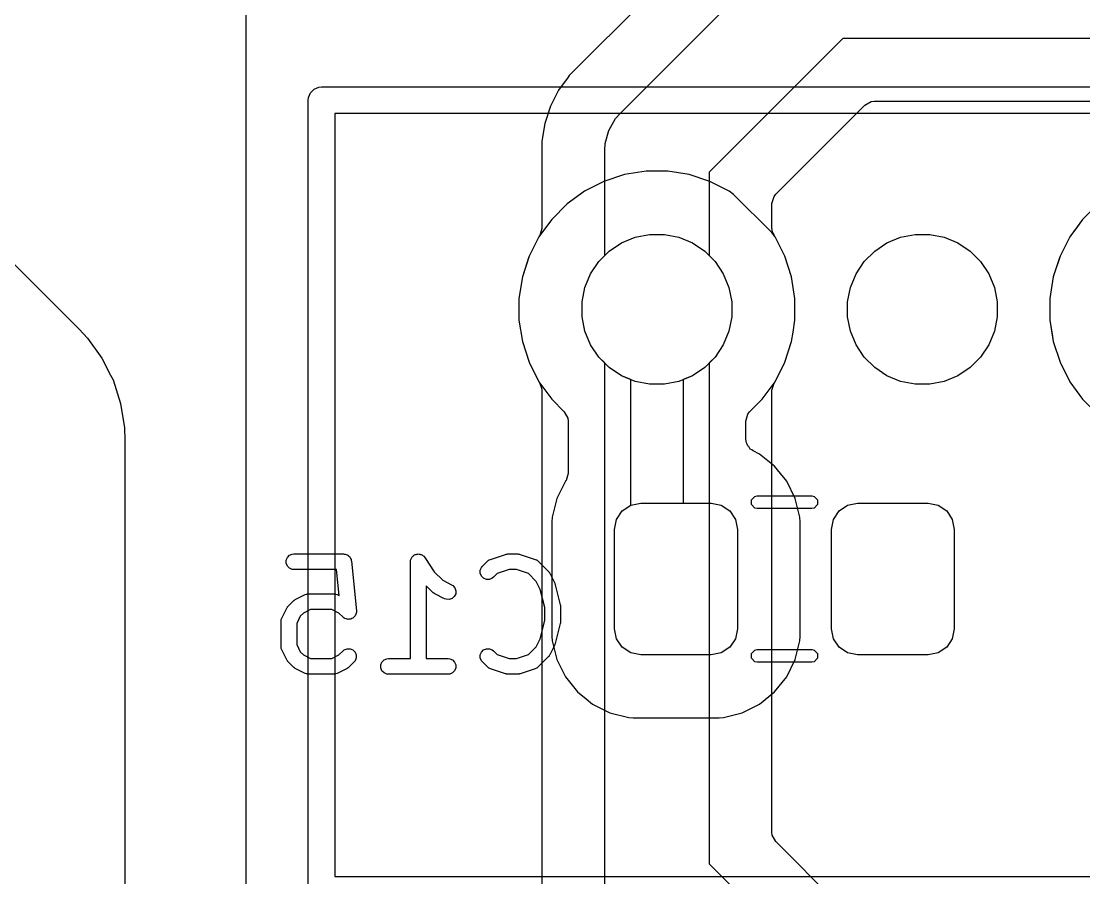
# Model space of a CAD drawing. Header units: inches. Extents: x 1.3 to 5.24, y -7.03 to -1.12.
# Drawn here: x 2.4153 to 2.8155, y -1.9892 to -1.6667 of the extents above; entities that cross this region are included whole.
import ezdxf

# ---------------------------------------------------------------- set-up
doc = ezdxf.new("R2010")
doc.units = ezdxf.units.IN
doc.header["$MEASUREMENT"] = 0
for name, color, linetype, true_color in [('B.Cu', 153, 'CONTINUOUS', 0x4d7fc4), ('B.Mask', 4, 'CONTINUOUS', 0x02ffee), ('B.Paste', 132, 'CONTINUOUS', 0x00c2c2), ('B.Silkscreen', 31, 'CONTINUOUS', 0xe8b2a7), ('F.Cu', 13, 'CONTINUOUS', 0xc83434), ('F.Mask', 201, 'CONTINUOUS', 0xd864ff), ('F.Silkscreen', 41, 'CONTINUOUS', 0xf2eda1), ('In1.Cu', 91, 'CONTINUOUS', 0x7fc87f), ('In2.Cu', 33, 'CONTINUOUS', 0xce7d2c)]:
    doc.layers.add(name, color=color, linetype=linetype, true_color=true_color)

msp = doc.modelspace()

# ---------------------------------------------------------------- linework, layer by layer
at = {"layer": 'B.Cu', "linetype": 'CONTINUOUS'}
for p, q in [((2.5, -1.77111), (2.5, -1.53543)), ((2.68831, -1.6205), (2.62168, -1.68713)), ((2.6408, -1.70143), (2.70262, -1.63962)), ((2.72469, -1.67323), (2.67441, -1.72351)), ((3.00366, -1.67323), (2.72469, -1.67323)), ((2.62122, -1.68775), (2.61767, -1.69265)), ((2.62168, -1.68713), (2.62122, -1.68775)), ((2.62168, -1.68713), (2.62168, -1.68713)), ((2.62168, -1.68713), (2.62168, -1.68713)), ((2.61767, -1.69265), (2.61457, -1.69872)), ((2.73547, -1.69698), (2.7365, -1.69687)), ((2.7365, -1.69687), (2.99184, -1.69687)), ((2.61457, -1.69872), (2.61246, -1.70521)), ((2.69948, -1.73187), (2.73305, -1.6983)), ((2.73305, -1.6983), (2.73547, -1.69698)), ((2.63654, -1.70782), (2.63911, -1.70337)), ((2.63911, -1.70337), (2.6408, -1.70143)), ((2.63911, -1.70337), (2.63911, -1.70337)), ((2.61246, -1.70521), (2.6114, -1.71194)), ((2.63521, -1.71278), (2.63654, -1.70782)), ((2.6114, -1.71194), (2.6114, -1.7448)), ((2.63504, -1.71535), (2.63521, -1.71279)), ((2.63521, -1.71279), (2.63521, -1.71278)), ((2.63504, -1.75499), (2.63504, -1.71535)), ((2.67441, -1.72351), (2.67441, -1.75499)), ((2.69805, -1.73532), (2.69883, -1.73268)), ((2.69883, -1.73268), (2.69948, -1.73187)), ((2.69805, -1.7448), (2.69805, -1.73532)), ((2.82086, -1.73554), (2.81507, -1.74133)), ((2.6114, -1.7448), (2.61062, -1.74744)), ((2.69806, -1.74508), (2.69805, -1.7448)), ((2.813, -1.74417), (2.81026, -1.74795)), ((2.81507, -1.74133), (2.813, -1.74417)), ((2.81507, -1.74133), (2.81507, -1.74133)), ((2.81507, -1.74133), (2.81507, -1.74133)), ((2.61026, -1.74795), (2.60655, -1.75524)), ((2.61047, -1.74767), (2.61026, -1.74795)), ((2.61062, -1.74744), (2.61047, -1.74767)), ((2.69811, -1.74523), (2.69806, -1.74508)), ((2.69825, -1.74617), (2.69811, -1.74523)), ((2.6987, -1.74688), (2.69825, -1.74617)), ((2.69898, -1.74767), (2.6987, -1.74688)), ((2.69919, -1.74795), (2.69898, -1.74767)), ((2.7029, -1.75524), (2.69919, -1.74795)), ((2.69919, -1.74795), (2.69919, -1.74795)), ((2.81026, -1.74795), (2.80655, -1.75524)), ((2.60655, -1.75524), (2.60402, -1.76302)), ((2.63281, -1.75721), (2.63504, -1.75499)), ((2.67441, -1.75499), (2.67664, -1.75721)), ((2.70543, -1.76302), (2.7029, -1.75524)), ((2.80655, -1.75524), (2.80402, -1.76302)), ((2.62973, -1.76183), (2.63281, -1.75721)), ((2.67664, -1.75721), (2.67972, -1.76183)), ((2.60402, -1.76302), (2.60274, -1.77111)), ((2.6276, -1.76697), (2.62973, -1.76183)), ((2.67972, -1.76183), (2.68185, -1.76697)), ((2.70671, -1.77111), (2.70543, -1.76302)), ((2.70543, -1.76302), (2.70543, -1.76302)), ((2.80402, -1.76302), (2.80274, -1.77111)), ((2.62651, -1.77242), (2.6276, -1.76697)), ((2.68185, -1.76697), (2.68293, -1.77242)), ((2.5, -1.97913), (2.5, -1.77111)), ((2.60274, -1.77111), (2.60274, -1.77929)), ((2.62651, -1.77798), (2.62651, -1.77242)), ((2.68293, -1.77242), (2.68293, -1.77798)), ((2.70671, -1.77929), (2.70671, -1.77111)), ((2.80274, -1.77111), (2.80274, -1.77929)), ((2.60274, -1.77929), (2.60402, -1.78737)), ((2.6276, -1.78343), (2.62651, -1.77798)), ((2.68293, -1.77798), (2.68185, -1.78343)), ((2.706, -1.78378), (2.70671, -1.77929)), ((2.80274, -1.77929), (2.80402, -1.78737)), ((2.62973, -1.78856), (2.6276, -1.78343)), ((2.68185, -1.78343), (2.67972, -1.78856)), ((2.70543, -1.78737), (2.706, -1.78378)), ((2.60402, -1.78737), (2.60402, -1.78737)), ((2.60402, -1.78737), (2.60655, -1.79515)), ((2.63281, -1.79318), (2.62973, -1.78856)), ((2.67972, -1.78856), (2.67664, -1.79318)), ((2.7029, -1.79515), (2.70543, -1.78737)), ((2.80402, -1.78737), (2.80402, -1.78737)), ((2.80402, -1.78737), (2.80655, -1.79515)), ((2.60655, -1.79515), (2.61026, -1.80244)), ((2.63674, -1.79711), (2.63281, -1.79318)), ((2.67664, -1.79318), (2.67271, -1.79711)), ((2.69919, -1.80244), (2.7029, -1.79515)), ((2.80655, -1.79515), (2.81026, -1.80244)), ((2.64136, -1.8002), (2.63674, -1.79711)), ((2.64488, -1.80165), (2.64136, -1.8002)), ((2.66809, -1.8002), (2.66457, -1.80165)), ((2.67271, -1.79711), (2.66809, -1.8002)), ((2.61026, -1.80244), (2.61507, -1.80906)), ((2.64488, -1.84897), (2.64488, -1.80165)), ((2.66457, -1.80165), (2.66457, -1.84823)), ((2.69438, -1.80906), (2.69919, -1.80244)), ((2.81026, -1.80244), (2.81507, -1.80906)), ((2.61507, -1.80906), (2.61507, -1.80906)), ((2.61507, -1.80906), (2.61981, -1.81381)), ((2.68964, -1.81381), (2.69438, -1.80906)), ((2.81507, -1.80906), (2.82086, -1.81485)), ((2.61981, -1.81381), (2.62113, -1.81622)), ((2.62113, -1.81622), (2.62124, -1.81726)), ((2.68821, -1.81726), (2.68898, -1.81462)), ((2.68898, -1.81462), (2.68964, -1.81381)), ((2.62124, -1.81726), (2.62124, -1.83697)), ((2.68821, -1.82412), (2.68821, -1.81726)), ((2.68841, -1.8255), (2.68821, -1.82412)), ((2.68873, -1.82599), (2.68841, -1.8255)), ((2.6889, -1.82663), (2.68873, -1.82599)), ((2.68947, -1.82715), (2.6889, -1.82663)), ((2.68989, -1.82781), (2.68947, -1.82715)), ((2.69046, -1.82807), (2.68989, -1.82781)), ((2.69092, -1.82849), (2.69046, -1.82807)), ((2.69334, -1.82969), (2.69092, -1.82849)), ((2.69901, -1.83425), (2.69334, -1.82969)), ((2.62124, -1.83697), (2.62047, -1.83961)), ((2.7012, -1.83697), (2.69901, -1.83425)), ((2.70358, -1.83993), (2.7012, -1.83697)), ((2.62024, -1.83993), (2.61701, -1.84646)), ((2.62031, -1.83983), (2.62024, -1.83993)), ((2.62047, -1.83961), (2.62031, -1.83983)), ((2.70681, -1.84646), (2.70358, -1.83993)), ((2.61701, -1.84646), (2.61525, -1.85352)), ((2.61701, -1.84646), (2.61701, -1.84646)), ((2.64166, -1.85111), (2.64486, -1.84898)), ((2.64486, -1.84898), (2.64488, -1.84897)), ((2.66457, -1.84823), (2.6752, -1.84823)), ((2.6752, -1.84823), (2.67896, -1.84898)), ((2.67896, -1.84898), (2.68216, -1.85111)), ((2.70857, -1.85352), (2.70681, -1.84646)), ((2.63953, -1.8543), (2.64166, -1.85111)), ((2.68216, -1.85111), (2.68429, -1.8543)), ((2.61525, -1.85352), (2.61514, -1.85516)), ((2.61514, -1.85516), (2.61514, -1.89838)), ((2.63878, -1.85807), (2.63953, -1.8543)), ((2.68429, -1.8543), (2.68504, -1.85807)), ((2.70868, -1.85516), (2.70857, -1.85352)), ((2.70868, -1.89838), (2.70868, -1.85516)), ((2.63878, -1.89547), (2.63878, -1.85807)), ((2.68504, -1.85807), (2.68504, -1.89547)), ((2.63953, -1.89924), (2.63878, -1.89547)), ((2.68504, -1.89547), (2.68429, -1.89924)), ((2.61514, -1.89838), (2.61525, -1.90002)), ((2.61525, -1.90002), (2.61701, -1.90709)), ((2.64166, -1.90243), (2.63953, -1.89924)), ((2.68429, -1.89924), (2.68216, -1.90243)), ((2.70681, -1.90709), (2.70857, -1.90002)), ((2.70857, -1.90002), (2.70868, -1.89838)), ((2.64486, -1.90457), (2.64166, -1.90243)), ((2.64862, -1.90531), (2.64486, -1.90457)), ((2.67896, -1.90457), (2.6752, -1.90531)), ((2.68216, -1.90243), (2.67896, -1.90457)), ((2.61701, -1.90709), (2.61701, -1.90709)), ((2.61701, -1.90709), (2.62024, -1.91361)), ((2.6752, -1.90531), (2.64862, -1.90531)), ((2.70358, -1.91361), (2.70681, -1.90709)), ((2.62024, -1.91361), (2.62481, -1.91929)), ((2.69901, -1.91929), (2.70358, -1.91361)), ((2.62481, -1.91929), (2.62804, -1.92189)), ((2.69334, -1.92385), (2.69901, -1.91929)), ((2.62804, -1.92189), (2.63048, -1.92385)), ((2.63048, -1.92385), (2.63701, -1.92709)), ((2.68681, -1.92709), (2.69334, -1.92385)), ((2.63701, -1.92709), (2.64407, -1.92885)), ((2.64407, -1.92885), (2.64407, -1.92885)), ((2.64407, -1.92885), (2.64407, -1.92885)), ((2.64407, -1.92885), (2.64571, -1.92896)), ((2.64571, -1.92896), (2.64571, -1.92896)), ((2.64571, -1.92896), (2.67811, -1.92896)), ((2.67811, -1.92896), (2.67974, -1.92885)), ((2.67811, -1.92896), (2.67811, -1.92896)), ((2.67974, -1.92885), (2.68681, -1.92709)), ((2.5, -2.17243), (2.5, -1.97913))]:
    msp.add_line(p, q, dxfattribs=at)
at = {"layer": 'B.Mask', "linetype": 'CONTINUOUS'}
for p, q in [((2.64136, -1.7502), (2.6465, -1.74807)), ((2.6465, -1.74807), (2.65195, -1.74699)), ((2.65195, -1.74699), (2.6575, -1.74699)), ((2.6575, -1.74699), (2.66295, -1.74807)), ((2.66295, -1.74807), (2.66809, -1.7502)), ((2.74136, -1.7502), (2.7465, -1.74807)), ((2.7465, -1.74807), (2.75195, -1.74699)), ((2.75195, -1.74699), (2.7575, -1.74699)), ((2.7575, -1.74699), (2.76295, -1.74807)), ((2.76295, -1.74807), (2.76809, -1.7502)), ((2.63674, -1.75328), (2.64136, -1.7502)), ((2.66809, -1.7502), (2.67271, -1.75328)), ((2.73674, -1.75328), (2.74136, -1.7502)), ((2.76809, -1.7502), (2.77271, -1.75328)), ((2.63281, -1.75721), (2.63674, -1.75328)), ((2.67271, -1.75328), (2.67664, -1.75721)), ((2.73281, -1.75721), (2.73674, -1.75328)), ((2.77271, -1.75328), (2.77664, -1.75721)), ((2.62973, -1.76183), (2.63281, -1.75721)), ((2.67664, -1.75721), (2.67972, -1.76183)), ((2.72973, -1.76183), (2.73281, -1.75721)), ((2.77664, -1.75721), (2.77972, -1.76183)), ((2.6276, -1.76697), (2.62973, -1.76183)), ((2.67972, -1.76183), (2.68185, -1.76697)), ((2.7276, -1.76697), (2.72973, -1.76183)), ((2.77972, -1.76183), (2.78185, -1.76697)), ((2.62651, -1.77242), (2.6276, -1.76697)), ((2.68185, -1.76697), (2.68293, -1.77242)), ((2.72651, -1.77242), (2.7276, -1.76697)), ((2.78185, -1.76697), (2.78293, -1.77242)), ((2.62651, -1.77798), (2.62651, -1.77242)), ((2.68293, -1.77242), (2.68293, -1.77798)), ((2.72651, -1.77798), (2.72651, -1.77242)), ((2.78293, -1.77242), (2.78293, -1.77798)), ((2.6276, -1.78343), (2.62651, -1.77798)), ((2.68293, -1.77798), (2.68185, -1.78343)), ((2.7276, -1.78343), (2.72651, -1.77798)), ((2.78293, -1.77798), (2.78185, -1.78343)), ((2.62973, -1.78856), (2.6276, -1.78343)), ((2.68185, -1.78343), (2.67972, -1.78856)), ((2.72973, -1.78856), (2.7276, -1.78343)), ((2.78185, -1.78343), (2.77972, -1.78856)), ((2.63281, -1.79318), (2.62973, -1.78856)), ((2.67972, -1.78856), (2.67664, -1.79318)), ((2.73281, -1.79318), (2.72973, -1.78856)), ((2.77972, -1.78856), (2.77664, -1.79318)), ((2.63674, -1.79711), (2.63281, -1.79318)), ((2.67664, -1.79318), (2.67271, -1.79711)), ((2.73674, -1.79711), (2.73281, -1.79318)), ((2.77664, -1.79318), (2.77271, -1.79711)), ((2.64136, -1.8002), (2.63674, -1.79711)), ((2.6465, -1.80232), (2.64136, -1.8002)), ((2.66809, -1.8002), (2.66295, -1.80232)), ((2.67271, -1.79711), (2.66809, -1.8002)), ((2.74136, -1.8002), (2.73674, -1.79711)), ((2.7465, -1.80232), (2.74136, -1.8002)), ((2.76809, -1.8002), (2.76295, -1.80232)), ((2.77271, -1.79711), (2.76809, -1.8002)), ((2.65195, -1.80341), (2.6465, -1.80232)), ((2.6575, -1.80341), (2.65195, -1.80341)), ((2.66295, -1.80232), (2.6575, -1.80341)), ((2.75195, -1.80341), (2.7465, -1.80232)), ((2.7575, -1.80341), (2.75195, -1.80341)), ((2.76295, -1.80232), (2.7575, -1.80341)), ((2.64166, -1.85111), (2.64486, -1.84898)), ((2.64486, -1.84898), (2.64862, -1.84823)), ((2.64862, -1.84823), (2.6752, -1.84823)), ((2.6752, -1.84823), (2.67896, -1.84898)), ((2.67896, -1.84898), (2.68216, -1.85111)), ((2.72336, -1.85111), (2.72655, -1.84898)), ((2.72655, -1.84898), (2.73031, -1.84823)), ((2.73031, -1.84823), (2.75689, -1.84823)), ((2.75689, -1.84823), (2.76066, -1.84898)), ((2.76066, -1.84898), (2.76385, -1.85111)), ((2.63953, -1.8543), (2.64166, -1.85111)), ((2.68216, -1.85111), (2.68429, -1.8543)), ((2.72122, -1.8543), (2.72336, -1.85111)), ((2.76385, -1.85111), (2.76598, -1.8543)), ((2.63878, -1.85807), (2.63953, -1.8543)), ((2.68429, -1.8543), (2.68504, -1.85807)), ((2.72047, -1.85807), (2.72122, -1.8543)), ((2.76598, -1.8543), (2.76673, -1.85807)), ((2.63878, -1.89547), (2.63878, -1.85807)), ((2.68504, -1.85807), (2.68504, -1.89547)), ((2.72047, -1.89547), (2.72047, -1.85807)), ((2.76673, -1.85807), (2.76673, -1.89547)), ((2.63953, -1.89924), (2.63878, -1.89547)), ((2.68504, -1.89547), (2.68429, -1.89924)), ((2.72122, -1.89924), (2.72047, -1.89547)), ((2.76673, -1.89547), (2.76598, -1.89924)), ((2.64166, -1.90243), (2.63953, -1.89924)), ((2.68429, -1.89924), (2.68216, -1.90243)), ((2.72336, -1.90243), (2.72122, -1.89924)), ((2.76598, -1.89924), (2.76385, -1.90243)), ((2.64486, -1.90457), (2.64166, -1.90243)), ((2.64862, -1.90531), (2.64486, -1.90457)), ((2.67896, -1.90457), (2.6752, -1.90531)), ((2.68216, -1.90243), (2.67896, -1.90457)), ((2.72655, -1.90457), (2.72336, -1.90243)), ((2.73031, -1.90531), (2.72655, -1.90457)), ((2.76066, -1.90457), (2.75689, -1.90531)), ((2.76385, -1.90243), (2.76066, -1.90457)), ((2.6752, -1.90531), (2.64862, -1.90531)), ((2.75689, -1.90531), (2.73031, -1.90531))]:
    msp.add_line(p, q, dxfattribs=at)
at = {"layer": 'B.Paste', "linetype": 'CONTINUOUS'}
for p, q in [((2.64166, -1.85111), (2.64486, -1.84898)), ((2.64486, -1.84898), (2.64862, -1.84823)), ((2.64862, -1.84823), (2.6752, -1.84823)), ((2.6752, -1.84823), (2.67896, -1.84898)), ((2.67896, -1.84898), (2.68216, -1.85111)), ((2.72336, -1.85111), (2.72655, -1.84898)), ((2.72655, -1.84898), (2.73031, -1.84823)), ((2.73031, -1.84823), (2.75689, -1.84823)), ((2.75689, -1.84823), (2.76066, -1.84898)), ((2.76066, -1.84898), (2.76385, -1.85111)), ((2.63953, -1.8543), (2.64166, -1.85111)), ((2.68216, -1.85111), (2.68429, -1.8543)), ((2.72122, -1.8543), (2.72336, -1.85111)), ((2.76385, -1.85111), (2.76598, -1.8543)), ((2.63878, -1.85807), (2.63953, -1.8543)), ((2.68429, -1.8543), (2.68504, -1.85807)), ((2.72047, -1.85807), (2.72122, -1.8543)), ((2.76598, -1.8543), (2.76673, -1.85807)), ((2.63878, -1.89547), (2.63878, -1.85807)), ((2.68504, -1.85807), (2.68504, -1.89547)), ((2.72047, -1.89547), (2.72047, -1.85807)), ((2.76673, -1.85807), (2.76673, -1.89547)), ((2.63953, -1.89924), (2.63878, -1.89547)), ((2.68504, -1.89547), (2.68429, -1.89924)), ((2.72122, -1.89924), (2.72047, -1.89547)), ((2.76673, -1.89547), (2.76598, -1.89924)), ((2.64166, -1.90243), (2.63953, -1.89924)), ((2.68429, -1.89924), (2.68216, -1.90243)), ((2.72336, -1.90243), (2.72122, -1.89924)), ((2.76598, -1.89924), (2.76385, -1.90243)), ((2.64486, -1.90457), (2.64166, -1.90243)), ((2.64862, -1.90531), (2.64486, -1.90457)), ((2.67896, -1.90457), (2.6752, -1.90531)), ((2.68216, -1.90243), (2.67896, -1.90457)), ((2.72655, -1.90457), (2.72336, -1.90243)), ((2.73031, -1.90531), (2.72655, -1.90457)), ((2.76066, -1.90457), (2.75689, -1.90531)), ((2.76385, -1.90243), (2.76066, -1.90457)), ((2.6752, -1.90531), (2.64862, -1.90531)), ((2.75689, -1.90531), (2.73031, -1.90531))]:
    msp.add_line(p, q, dxfattribs=at)
at = {"layer": 'B.Silkscreen', "linetype": 'CONTINUOUS'}
for p, q in [((2.69029, -1.84693), (2.69157, -1.84565)), ((2.69029, -1.84874), (2.69029, -1.84693)), ((2.69157, -1.85002), (2.69029, -1.84874)), ((2.69157, -1.84565), (2.69247, -1.84547)), ((2.69247, -1.84547), (2.71304, -1.84547)), ((2.71304, -1.84547), (2.71395, -1.84565)), ((2.71395, -1.84565), (2.71522, -1.84693)), ((2.71522, -1.84874), (2.71395, -1.85002)), ((2.71522, -1.84693), (2.71522, -1.84874)), ((2.69247, -1.8502), (2.69157, -1.85002)), ((2.71304, -1.8502), (2.69247, -1.8502)), ((2.71395, -1.85002), (2.71304, -1.8502)), ((2.51505, -1.86969), (2.51549, -1.86863)), ((2.51549, -1.86863), (2.5163, -1.86781)), ((2.5163, -1.86781), (2.51737, -1.86737)), ((2.51737, -1.86737), (2.51794, -1.86732)), ((2.51794, -1.86732), (2.53669, -1.86732)), ((2.53669, -1.86732), (2.5369, -1.86734)), ((2.5369, -1.86734), (2.53697, -1.86733)), ((2.53697, -1.86733), (2.53704, -1.86735)), ((2.53704, -1.86735), (2.53727, -1.86737)), ((2.53727, -1.86737), (2.53766, -1.86754)), ((2.53766, -1.86754), (2.53808, -1.86766)), ((2.53808, -1.86766), (2.53819, -1.86776)), ((2.53819, -1.86776), (2.53833, -1.86781)), ((2.53833, -1.86781), (2.53863, -1.86812)), ((2.53863, -1.86812), (2.53897, -1.86839)), ((2.53897, -1.86839), (2.53904, -1.86852)), ((2.53904, -1.86852), (2.53914, -1.86863)), ((2.53914, -1.86863), (2.53931, -1.86903)), ((2.53931, -1.86903), (2.53951, -1.86941)), ((2.56208, -1.86914), (2.56224, -1.8689)), ((2.56224, -1.8689), (2.56236, -1.86863)), ((2.56236, -1.86863), (2.56256, -1.86842)), ((2.56256, -1.86842), (2.56272, -1.86818)), ((2.56272, -1.86818), (2.56297, -1.86802)), ((2.56297, -1.86802), (2.56317, -1.86781)), ((2.56317, -1.86781), (2.56344, -1.8677)), ((2.56344, -1.8677), (2.56368, -1.86754)), ((2.56368, -1.86754), (2.56397, -1.86748)), ((2.56397, -1.86748), (2.56423, -1.86737)), ((2.56423, -1.86737), (2.56453, -1.86737)), ((2.56453, -1.86737), (2.56481, -1.86732)), ((2.56481, -1.86732), (2.5651, -1.86737)), ((2.5651, -1.86737), (2.56539, -1.86737)), ((2.56539, -1.86737), (2.56566, -1.86748)), ((2.56566, -1.86748), (2.56594, -1.86754)), ((2.56594, -1.86754), (2.56618, -1.8677)), ((2.56618, -1.8677), (2.56645, -1.86781)), ((2.56645, -1.86781), (2.56666, -1.86802)), ((2.56666, -1.86802), (2.5669, -1.86818)), ((2.5669, -1.86818), (2.56726, -1.86863)), ((2.56726, -1.86863), (2.56727, -1.86863)), ((2.56727, -1.86863), (2.56727, -1.86863)), ((2.56727, -1.86863), (2.56727, -1.86863)), ((2.56727, -1.86863), (2.57085, -1.87401)), ((2.592, -1.86934), (2.59762, -1.86747)), ((2.59762, -1.86747), (2.59791, -1.8674)), ((2.59791, -1.8674), (2.59798, -1.86737)), ((2.59798, -1.86737), (2.59808, -1.86736)), ((2.59808, -1.86736), (2.59819, -1.86734)), ((2.59819, -1.86734), (2.59826, -1.86734)), ((2.59826, -1.86734), (2.59856, -1.86732)), ((2.59856, -1.86732), (2.60231, -1.86732)), ((2.60231, -1.86732), (2.6026, -1.86734)), ((2.6026, -1.86734), (2.60268, -1.86734)), ((2.60268, -1.86734), (2.60278, -1.86736)), ((2.60278, -1.86736), (2.60288, -1.86737)), ((2.60288, -1.86737), (2.60295, -1.8674)), ((2.60295, -1.8674), (2.60324, -1.86747)), ((2.60324, -1.86747), (2.60886, -1.86934)), ((2.51505, -1.87084), (2.51505, -1.86969)), ((2.51549, -1.87191), (2.51505, -1.87084)), ((2.5163, -1.87272), (2.51549, -1.87191)), ((2.51737, -1.87316), (2.5163, -1.87272)), ((2.53951, -1.86941), (2.53956, -1.86962)), ((2.53956, -1.86962), (2.53959, -1.86969)), ((2.53959, -1.86969), (2.53959, -1.86976)), ((2.53959, -1.86976), (2.53963, -1.86997)), ((2.53963, -1.86997), (2.5415, -1.88872)), ((2.56186, -1.87026), (2.56191, -1.86969)), ((2.56186, -1.87027), (2.56186, -1.87026)), ((2.56186, -1.90669), (2.56186, -1.87027)), ((2.56186, -1.87027), (2.56186, -1.87027)), ((2.56186, -1.87027), (2.56186, -1.87027)), ((2.56191, -1.86969), (2.56203, -1.86942)), ((2.56203, -1.86942), (2.56208, -1.86914)), ((2.58816, -1.87344), (2.5886, -1.87238)), ((2.5886, -1.87238), (2.58897, -1.87193)), ((2.58897, -1.87193), (2.59084, -1.87006)), ((2.59084, -1.87006), (2.59129, -1.86969)), ((2.59129, -1.86969), (2.59139, -1.86965)), ((2.59139, -1.86965), (2.59147, -1.86958)), ((2.59147, -1.86958), (2.592, -1.86934)), ((2.60886, -1.86934), (2.60939, -1.86958)), ((2.60939, -1.86958), (2.60947, -1.86965)), ((2.60947, -1.86965), (2.60957, -1.86969)), ((2.60957, -1.86969), (2.61002, -1.87006)), ((2.61002, -1.87006), (2.61377, -1.8738)), ((2.51794, -1.87322), (2.51737, -1.87316)), ((2.53402, -1.87322), (2.51794, -1.87322)), ((2.53499, -1.88299), (2.53402, -1.87322)), ((2.57085, -1.87401), (2.57406, -1.87722)), ((2.58816, -1.87459), (2.58816, -1.87344)), ((2.5886, -1.87566), (2.58816, -1.87459)), ((2.58942, -1.87647), (2.5886, -1.87566)), ((2.59048, -1.87691), (2.58942, -1.87647)), ((2.59163, -1.87691), (2.59048, -1.87691)), ((2.5927, -1.87647), (2.59163, -1.87691)), ((2.59315, -1.87611), (2.5927, -1.87647)), ((2.59453, -1.87472), (2.59315, -1.87611)), ((2.59904, -1.87322), (2.59453, -1.87472)), ((2.60183, -1.87322), (2.59904, -1.87322)), ((2.60634, -1.87472), (2.60183, -1.87322)), ((2.60925, -1.87764), (2.60634, -1.87472)), ((2.61377, -1.8738), (2.61395, -1.87403)), ((2.61395, -1.87403), (2.61401, -1.87408)), ((2.61401, -1.87408), (2.61407, -1.87417)), ((2.61407, -1.87417), (2.61413, -1.87425)), ((2.61413, -1.87425), (2.61416, -1.87432)), ((2.61416, -1.87432), (2.61432, -1.87457)), ((2.61432, -1.87457), (2.6162, -1.87832)), ((2.57022, -1.88173), (2.56776, -1.87927)), ((2.56776, -1.87927), (2.56776, -1.90669)), ((2.57406, -1.87722), (2.57738, -1.87888)), ((2.57738, -1.87888), (2.57787, -1.87918)), ((2.57787, -1.87918), (2.57862, -1.88005)), ((2.57862, -1.88005), (2.57899, -1.88115)), ((2.61077, -1.88067), (2.60925, -1.87764)), ((2.61248, -1.8875), (2.61077, -1.88067)), ((2.6162, -1.87832), (2.61621, -1.87836)), ((2.61621, -1.87836), (2.61622, -1.87838)), ((2.61622, -1.87838), (2.61631, -1.87862)), ((2.61631, -1.87862), (2.6164, -1.87886)), ((2.6164, -1.87886), (2.6164, -1.87888)), ((2.6164, -1.87888), (2.61642, -1.87893)), ((2.61642, -1.87893), (2.61829, -1.88643)), ((2.51773, -1.88505), (2.51795, -1.88487)), ((2.51795, -1.88487), (2.51801, -1.88481)), ((2.51801, -1.88481), (2.51809, -1.88475)), ((2.51809, -1.88475), (2.51818, -1.88469)), ((2.51818, -1.88469), (2.51825, -1.88466)), ((2.51825, -1.88466), (2.5185, -1.8845)), ((2.5185, -1.8845), (2.52225, -1.88263)), ((2.52225, -1.88263), (2.52279, -1.88242)), ((2.52279, -1.88242), (2.52289, -1.88241)), ((2.52289, -1.88241), (2.52299, -1.88237)), ((2.52299, -1.88237), (2.52357, -1.88231)), ((2.52357, -1.88231), (2.53294, -1.88231)), ((2.53294, -1.88231), (2.53352, -1.88237)), ((2.53352, -1.88237), (2.53361, -1.88241)), ((2.53361, -1.88241), (2.53372, -1.88242)), ((2.53372, -1.88242), (2.53426, -1.88263)), ((2.53426, -1.88263), (2.53499, -1.88299)), ((2.57045, -1.88192), (2.57022, -1.88173)), ((2.5705, -1.88197), (2.57045, -1.88192)), ((2.57059, -1.88203), (2.5705, -1.88197)), ((2.57067, -1.8821), (2.57059, -1.88203)), ((2.57074, -1.88213), (2.57067, -1.8821)), ((2.57099, -1.88228), (2.57074, -1.88213)), ((2.57474, -1.88416), (2.57099, -1.88228)), ((2.57528, -1.88436), (2.57474, -1.88416)), ((2.57643, -1.88445), (2.57528, -1.88436)), ((2.57752, -1.88408), (2.57643, -1.88445)), ((2.57839, -1.88333), (2.57752, -1.88408)), ((2.57891, -1.8823), (2.57839, -1.88333)), ((2.57899, -1.88115), (2.57891, -1.8823)), ((2.51343, -1.89145), (2.5153, -1.8877)), ((2.5153, -1.8877), (2.51546, -1.88745)), ((2.51546, -1.88745), (2.51549, -1.88738)), ((2.51549, -1.88738), (2.51555, -1.88729)), ((2.51555, -1.88729), (2.51561, -1.88721)), ((2.51561, -1.88721), (2.51567, -1.88715)), ((2.51567, -1.88715), (2.51585, -1.88693)), ((2.51585, -1.88693), (2.51773, -1.88505)), ((2.52426, -1.88822), (2.52157, -1.88957)), ((2.53224, -1.88822), (2.52426, -1.88822)), ((2.53494, -1.88957), (2.53224, -1.88822)), ((2.5415, -1.88872), (2.5415, -1.8893)), ((2.61248, -1.8924), (2.61248, -1.8875)), ((2.61829, -1.88643), (2.61831, -1.88653)), ((2.61831, -1.88653), (2.61833, -1.88657)), ((2.61833, -1.88657), (2.61835, -1.88678)), ((2.61835, -1.88678), (2.61838, -1.887)), ((2.61838, -1.887), (2.61837, -1.88704)), ((2.61837, -1.88704), (2.61838, -1.88714)), ((2.61838, -1.88714), (2.61838, -1.89277)), ((2.51311, -1.89277), (2.51317, -1.89219)), ((2.51311, -1.90214), (2.51311, -1.89277)), ((2.51317, -1.89219), (2.51321, -1.89209)), ((2.51321, -1.89209), (2.51322, -1.89199)), ((2.51322, -1.89199), (2.51343, -1.89145)), ((2.52037, -1.89077), (2.51902, -1.89346)), ((2.52157, -1.88957), (2.52037, -1.89077)), ((2.53648, -1.8911), (2.53494, -1.88957)), ((2.53692, -1.89147), (2.53648, -1.8911)), ((2.53706, -1.89153), (2.53692, -1.89147)), ((2.53718, -1.89162), (2.53706, -1.89153)), ((2.53759, -1.89175), (2.53718, -1.89162)), ((2.53799, -1.89191), (2.53759, -1.89175)), ((2.53814, -1.89191), (2.53799, -1.89191)), ((2.53828, -1.89196), (2.53814, -1.89191)), ((2.53871, -1.89191), (2.53828, -1.89196)), ((2.53914, -1.89191), (2.53871, -1.89191)), ((2.53928, -1.89186), (2.53914, -1.89191)), ((2.53943, -1.89184), (2.53928, -1.89186)), ((2.53981, -1.89164), (2.53943, -1.89184)), ((2.5402, -1.89147), (2.53981, -1.89164)), ((2.54031, -1.89137), (2.5402, -1.89147)), ((2.54044, -1.8913), (2.54031, -1.89137)), ((2.54071, -1.89096), (2.54044, -1.8913)), ((2.54102, -1.89066), (2.54071, -1.89096)), ((2.54108, -1.89052), (2.54102, -1.89066)), ((2.54117, -1.8904), (2.54108, -1.89052)), ((2.54129, -1.88999), (2.54117, -1.8904)), ((2.54146, -1.88959), (2.54129, -1.88999)), ((2.5415, -1.8893), (2.54146, -1.88944)), ((2.54146, -1.88944), (2.54146, -1.88959)), ((2.61077, -1.89923), (2.61248, -1.8924)), ((2.61838, -1.89291), (2.61835, -1.89312)), ((2.61838, -1.89277), (2.61837, -1.89287)), ((2.61837, -1.89287), (2.61838, -1.89291)), ((2.51902, -1.89346), (2.51902, -1.90144)), ((2.61829, -1.89348), (2.61642, -1.90098)), ((2.61831, -1.89338), (2.61829, -1.89348)), ((2.61833, -1.89334), (2.61831, -1.89338)), ((2.61835, -1.89312), (2.61833, -1.89334)), ((2.60925, -1.90227), (2.61077, -1.89923)), ((2.6164, -1.90104), (2.61631, -1.90128)), ((2.61642, -1.90098), (2.6164, -1.90102)), ((2.6164, -1.90102), (2.6164, -1.90104)), ((2.51317, -1.90272), (2.51311, -1.90214)), ((2.51321, -1.90281), (2.51317, -1.90272)), ((2.51322, -1.90292), (2.51321, -1.90281)), ((2.51343, -1.90346), (2.51322, -1.90292)), ((2.5153, -1.90721), (2.51343, -1.90346)), ((2.51902, -1.90144), (2.52037, -1.90414)), ((2.52037, -1.90414), (2.52157, -1.90534)), ((2.53494, -1.90534), (2.53648, -1.9038)), ((2.53648, -1.9038), (2.53692, -1.90343)), ((2.53692, -1.90343), (2.53799, -1.90299)), ((2.53799, -1.90299), (2.53914, -1.90299)), ((2.53914, -1.90299), (2.5402, -1.90343)), ((2.5402, -1.90343), (2.54102, -1.90425)), ((2.54102, -1.90425), (2.54146, -1.90531)), ((2.58816, -1.90531), (2.5886, -1.90425)), ((2.5886, -1.90425), (2.58942, -1.90343)), ((2.58942, -1.90343), (2.59048, -1.90299)), ((2.59048, -1.90299), (2.59163, -1.90299)), ((2.59163, -1.90299), (2.5927, -1.90343)), ((2.5927, -1.90343), (2.59315, -1.9038)), ((2.59315, -1.9038), (2.59453, -1.90518)), ((2.60634, -1.90518), (2.60925, -1.90227)), ((2.6162, -1.90159), (2.61432, -1.90533)), ((2.61621, -1.90154), (2.6162, -1.90159)), ((2.61622, -1.90153), (2.61621, -1.90154)), ((2.61631, -1.90128), (2.61622, -1.90153)), ((2.69029, -1.9048), (2.69157, -1.90353)), ((2.69029, -1.90661), (2.69029, -1.9048)), ((2.69157, -1.90353), (2.69247, -1.90335)), ((2.69247, -1.90335), (2.71304, -1.90335)), ((2.71304, -1.90335), (2.71395, -1.90353)), ((2.71395, -1.90353), (2.71522, -1.9048)), ((2.71522, -1.9048), (2.71522, -1.90661)), ((2.51546, -1.90746), (2.5153, -1.90721)), ((2.51549, -1.90753), (2.51546, -1.90746)), ((2.51555, -1.90761), (2.51549, -1.90753)), ((2.51561, -1.9077), (2.51555, -1.90761)), ((2.51567, -1.90775), (2.51561, -1.9077)), ((2.51585, -1.90798), (2.51567, -1.90775)), ((2.51773, -1.90985), (2.51585, -1.90798)), ((2.52157, -1.90534), (2.52426, -1.90669)), ((2.52426, -1.90669), (2.53224, -1.90669)), ((2.53224, -1.90669), (2.53494, -1.90534)), ((2.54065, -1.90798), (2.53878, -1.90985)), ((2.54102, -1.90753), (2.54065, -1.90798)), ((2.54146, -1.90646), (2.54102, -1.90753)), ((2.54146, -1.90531), (2.54146, -1.90646)), ((2.55067, -1.90906), (2.55111, -1.908)), ((2.55067, -1.91021), (2.55067, -1.90906)), ((2.55111, -1.908), (2.55192, -1.90718)), ((2.55192, -1.90718), (2.55299, -1.90674)), ((2.55299, -1.90674), (2.55356, -1.90669)), ((2.55356, -1.90669), (2.56186, -1.90669)), ((2.56776, -1.90669), (2.57606, -1.90669)), ((2.57606, -1.90669), (2.57664, -1.90674)), ((2.57664, -1.90674), (2.5777, -1.90718)), ((2.5777, -1.90718), (2.57851, -1.908)), ((2.57851, -1.908), (2.57896, -1.90906)), ((2.57896, -1.90906), (2.57896, -1.91021)), ((2.58816, -1.90646), (2.58816, -1.90531)), ((2.5886, -1.90753), (2.58816, -1.90646)), ((2.58897, -1.90798), (2.5886, -1.90753)), ((2.59084, -1.90985), (2.58897, -1.90798)), ((2.59453, -1.90518), (2.59904, -1.90669)), ((2.59904, -1.90669), (2.60183, -1.90669)), ((2.60183, -1.90669), (2.60634, -1.90518)), ((2.61377, -1.9061), (2.61002, -1.90985)), ((2.61395, -1.90588), (2.61377, -1.9061)), ((2.61401, -1.90582), (2.61395, -1.90588)), ((2.61407, -1.90574), (2.61401, -1.90582)), ((2.61413, -1.90565), (2.61407, -1.90574)), ((2.61416, -1.90558), (2.61413, -1.90565)), ((2.61432, -1.90533), (2.61416, -1.90558)), ((2.69157, -1.90789), (2.69029, -1.90661)), ((2.69247, -1.90807), (2.69157, -1.90789)), ((2.71304, -1.90807), (2.69247, -1.90807)), ((2.71395, -1.90789), (2.71304, -1.90807)), ((2.71522, -1.90661), (2.71395, -1.90789)), ((2.51795, -1.91004), (2.51773, -1.90985)), ((2.51801, -1.9101), (2.51795, -1.91004)), ((2.51809, -1.91015), (2.51801, -1.9101)), ((2.51818, -1.91022), (2.51809, -1.91015)), ((2.51825, -1.91025), (2.51818, -1.91022)), ((2.5185, -1.9104), (2.51825, -1.91025)), ((2.52225, -1.91228), (2.5185, -1.9104)), ((2.52279, -1.91249), (2.52225, -1.91228)), ((2.52289, -1.91249), (2.52279, -1.91249)), ((2.52299, -1.91253), (2.52289, -1.91249)), ((2.52357, -1.91259), (2.52299, -1.91253)), ((2.53294, -1.91259), (2.52357, -1.91259)), ((2.53352, -1.91253), (2.53294, -1.91259)), ((2.53361, -1.91249), (2.53352, -1.91253)), ((2.53372, -1.91249), (2.53361, -1.91249)), ((2.53426, -1.91228), (2.53372, -1.91249)), ((2.53801, -1.9104), (2.53426, -1.91228)), ((2.53826, -1.91025), (2.53801, -1.9104)), ((2.53833, -1.91022), (2.53826, -1.91025)), ((2.53841, -1.91015), (2.53833, -1.91022)), ((2.5385, -1.9101), (2.53841, -1.91015)), ((2.53855, -1.91004), (2.5385, -1.9101)), ((2.53878, -1.90985), (2.53855, -1.91004)), ((2.55111, -1.91128), (2.55067, -1.91021)), ((2.55192, -1.91209), (2.55111, -1.91128)), ((2.55299, -1.91253), (2.55192, -1.91209)), ((2.55356, -1.91259), (2.55299, -1.91253)), ((2.57606, -1.91259), (2.55356, -1.91259)), ((2.57664, -1.91253), (2.57606, -1.91259)), ((2.5777, -1.91209), (2.57664, -1.91253)), ((2.57851, -1.91128), (2.5777, -1.91209)), ((2.57896, -1.91021), (2.57851, -1.91128)), ((2.59129, -1.91022), (2.59084, -1.90985)), ((2.59139, -1.91026), (2.59129, -1.91022)), ((2.59147, -1.91033), (2.59139, -1.91026)), ((2.592, -1.91056), (2.59147, -1.91033)), ((2.59762, -1.91244), (2.592, -1.91056)), ((2.59791, -1.9125), (2.59762, -1.91244)), ((2.59798, -1.91253), (2.59791, -1.9125)), ((2.59808, -1.91254), (2.59798, -1.91253)), ((2.59819, -1.91257), (2.59808, -1.91254)), ((2.59826, -1.91256), (2.59819, -1.91257)), ((2.59856, -1.91259), (2.59826, -1.91256)), ((2.60231, -1.91259), (2.59856, -1.91259)), ((2.6026, -1.91256), (2.60231, -1.91259)), ((2.60268, -1.91257), (2.6026, -1.91256)), ((2.60278, -1.91254), (2.60268, -1.91257)), ((2.60288, -1.91253), (2.60278, -1.91254)), ((2.60295, -1.9125), (2.60288, -1.91253)), ((2.60324, -1.91244), (2.60295, -1.9125)), ((2.60886, -1.91056), (2.60324, -1.91244)), ((2.60939, -1.91033), (2.60886, -1.91056)), ((2.60947, -1.91026), (2.60939, -1.91033)), ((2.60957, -1.91022), (2.60947, -1.91026)), ((2.61002, -1.90985), (2.60957, -1.91022))]:
    msp.add_line(p, q, dxfattribs=at)
at = {"layer": 'F.Cu', "linetype": 'CONTINUOUS'}
for p, q in [((2.24648, -1.5921), (2.43703, -1.78265)), ((2.5, -1.66929), (2.5, -1.64449)), ((2.5, -2.46031), (2.5, -1.66929)), ((2.64255, -1.72449), (2.63477, -1.72702)), ((2.65063, -1.72321), (2.64255, -1.72449)), ((2.65882, -1.72321), (2.65063, -1.72321)), ((2.65063, -1.72321), (2.65063, -1.72321)), ((2.6669, -1.72449), (2.65882, -1.72321)), ((2.65882, -1.72321), (2.65882, -1.72321)), ((2.67468, -1.72702), (2.6669, -1.72449)), ((2.6669, -1.72449), (2.6669, -1.72449)), ((2.6669, -1.72449), (2.6669, -1.72449)), ((2.63477, -1.72702), (2.62748, -1.73073)), ((2.68197, -1.73073), (2.67468, -1.72702)), ((2.62591, -1.73187), (2.62086, -1.73554)), ((2.62748, -1.73073), (2.62591, -1.73187)), ((2.68361, -1.73193), (2.68197, -1.73073)), ((2.698, -1.74631), (2.68361, -1.73193)), ((2.62086, -1.73554), (2.61507, -1.74133)), ((2.62086, -1.73554), (2.62086, -1.73554)), ((2.62086, -1.73554), (2.62086, -1.73554)), ((2.82086, -1.73554), (2.81507, -1.74133)), ((2.61307, -1.74407), (2.61026, -1.74795)), ((2.61507, -1.74133), (2.61307, -1.74407)), ((2.61507, -1.74133), (2.61507, -1.74133)), ((2.61507, -1.74133), (2.61507, -1.74133)), ((2.81307, -1.74407), (2.81026, -1.74795)), ((2.81507, -1.74133), (2.81307, -1.74407)), ((2.81507, -1.74133), (2.81507, -1.74133)), ((2.81507, -1.74133), (2.81507, -1.74133)), ((2.61026, -1.74795), (2.60655, -1.75524)), ((2.64136, -1.7502), (2.6465, -1.74807)), ((2.6465, -1.74807), (2.65195, -1.74699)), ((2.65195, -1.74699), (2.6575, -1.74699)), ((2.6575, -1.74699), (2.66295, -1.74807)), ((2.66295, -1.74807), (2.66809, -1.7502)), ((2.69919, -1.74795), (2.698, -1.74631)), ((2.7029, -1.75524), (2.69919, -1.74795)), ((2.81026, -1.74795), (2.80655, -1.75524)), ((2.63674, -1.75328), (2.64136, -1.7502)), ((2.66809, -1.7502), (2.67271, -1.75328)), ((2.60648, -1.75543), (2.60402, -1.76302)), ((2.60655, -1.75524), (2.60648, -1.75543)), ((2.60655, -1.75524), (2.60655, -1.75524)), ((2.60655, -1.75524), (2.60655, -1.75524)), ((2.63281, -1.75721), (2.63674, -1.75328)), ((2.67271, -1.75328), (2.67664, -1.75721)), ((2.70543, -1.76302), (2.7029, -1.75524)), ((2.80648, -1.75543), (2.80402, -1.76302)), ((2.80655, -1.75524), (2.80648, -1.75543)), ((2.80655, -1.75524), (2.80655, -1.75524)), ((2.80655, -1.75524), (2.80655, -1.75524)), ((2.62973, -1.76183), (2.63281, -1.75721)), ((2.67664, -1.75721), (2.67972, -1.76183)), ((2.60402, -1.76302), (2.60274, -1.77111)), ((2.6276, -1.76697), (2.62973, -1.76183)), ((2.67972, -1.76183), (2.68185, -1.76697)), ((2.70671, -1.77111), (2.70543, -1.76302)), ((2.70543, -1.76302), (2.70543, -1.76302)), ((2.80402, -1.76302), (2.80274, -1.77111)), ((2.62651, -1.77242), (2.6276, -1.76697)), ((2.68185, -1.76697), (2.68293, -1.77242)), ((2.60274, -1.77111), (2.60274, -1.77929)), ((2.62651, -1.77798), (2.62651, -1.77242)), ((2.68293, -1.77242), (2.68293, -1.77798)), ((2.70671, -1.77929), (2.70671, -1.77111)), ((2.80274, -1.77111), (2.80274, -1.77929)), ((2.60274, -1.77929), (2.60402, -1.78737)), ((2.6276, -1.78343), (2.62651, -1.77798)), ((2.68293, -1.77798), (2.68185, -1.78343)), ((2.706, -1.78378), (2.70671, -1.77929)), ((2.80274, -1.77929), (2.80357, -1.78454)), ((2.43703, -1.78265), (2.44018, -1.78606)), ((2.62973, -1.78856), (2.6276, -1.78343)), ((2.68185, -1.78343), (2.67972, -1.78856)), ((2.70543, -1.78737), (2.706, -1.78378)), ((2.80357, -1.78454), (2.80402, -1.78737)), ((2.44018, -1.78606), (2.44563, -1.79355)), ((2.60402, -1.78737), (2.60655, -1.79515)), ((2.63281, -1.79318), (2.62973, -1.78856)), ((2.67972, -1.78856), (2.67664, -1.79318)), ((2.7029, -1.79515), (2.70543, -1.78737)), ((2.80402, -1.78737), (2.80655, -1.79515)), ((2.44563, -1.79355), (2.44889, -1.79995)), ((2.60655, -1.79515), (2.61026, -1.80244)), ((2.63504, -1.79541), (2.63281, -1.79318)), ((2.63504, -1.99213), (2.63504, -1.79541)), ((2.67664, -1.79318), (2.67441, -1.79541)), ((2.67441, -1.79541), (2.67441, -1.98397)), ((2.69919, -1.80244), (2.7029, -1.79515)), ((2.80655, -1.79515), (2.81026, -1.80244)), ((2.44889, -1.79995), (2.44984, -1.80181)), ((2.44984, -1.80181), (2.4527, -1.81062)), ((2.61026, -1.80244), (2.61047, -1.80273)), ((2.61047, -1.80273), (2.61139, -1.80532)), ((2.69805, -1.8056), (2.69883, -1.80296)), ((2.69883, -1.80296), (2.69898, -1.80273)), ((2.69898, -1.80273), (2.69919, -1.80244)), ((2.81026, -1.80244), (2.81507, -1.80906)), ((2.61139, -1.80532), (2.6114, -1.8056)), ((2.6114, -1.8056), (2.6114, -1.99554)), ((2.69805, -1.88635), (2.69805, -1.8056)), ((2.4527, -1.81062), (2.45415, -1.81978)), ((2.81507, -1.80906), (2.82086, -1.81485)), ((2.45415, -1.81978), (2.45433, -1.82441)), ((2.45433, -1.82441), (2.45433, -2.74449)), ((2.69805, -1.97216), (2.69805, -1.88635)), ((2.69816, -1.9732), (2.69805, -1.97216)), ((2.69948, -1.97561), (2.69816, -1.9732)), ((2.75549, -2.03162), (2.69948, -1.97561)), ((2.67441, -1.98397), (2.74713, -2.05669))]:
    msp.add_line(p, q, dxfattribs=at)
at = {"layer": 'F.Mask', "linetype": 'CONTINUOUS'}
for p, q in [((2.64136, -1.7502), (2.6465, -1.74807)), ((2.6465, -1.74807), (2.65195, -1.74699)), ((2.65195, -1.74699), (2.6575, -1.74699)), ((2.6575, -1.74699), (2.66295, -1.74807)), ((2.66295, -1.74807), (2.66809, -1.7502)), ((2.74136, -1.7502), (2.7465, -1.74807)), ((2.7465, -1.74807), (2.75195, -1.74699)), ((2.75195, -1.74699), (2.7575, -1.74699)), ((2.7575, -1.74699), (2.76295, -1.74807)), ((2.76295, -1.74807), (2.76809, -1.7502)), ((2.63674, -1.75328), (2.64136, -1.7502)), ((2.66809, -1.7502), (2.67271, -1.75328)), ((2.73674, -1.75328), (2.74136, -1.7502)), ((2.76809, -1.7502), (2.77271, -1.75328)), ((2.63281, -1.75721), (2.63674, -1.75328)), ((2.67271, -1.75328), (2.67664, -1.75721)), ((2.73281, -1.75721), (2.73674, -1.75328)), ((2.77271, -1.75328), (2.77664, -1.75721)), ((2.62973, -1.76183), (2.63281, -1.75721)), ((2.67664, -1.75721), (2.67972, -1.76183)), ((2.72973, -1.76183), (2.73281, -1.75721)), ((2.77664, -1.75721), (2.77972, -1.76183)), ((2.6276, -1.76697), (2.62973, -1.76183)), ((2.67972, -1.76183), (2.68185, -1.76697)), ((2.7276, -1.76697), (2.72973, -1.76183)), ((2.77972, -1.76183), (2.78185, -1.76697)), ((2.62651, -1.77242), (2.6276, -1.76697)), ((2.68185, -1.76697), (2.68293, -1.77242)), ((2.72651, -1.77242), (2.7276, -1.76697)), ((2.78185, -1.76697), (2.78293, -1.77242)), ((2.62651, -1.77798), (2.62651, -1.77242)), ((2.68293, -1.77242), (2.68293, -1.77798)), ((2.72651, -1.77798), (2.72651, -1.77242)), ((2.78293, -1.77242), (2.78293, -1.77798)), ((2.6276, -1.78343), (2.62651, -1.77798)), ((2.68293, -1.77798), (2.68185, -1.78343)), ((2.7276, -1.78343), (2.72651, -1.77798)), ((2.78293, -1.77798), (2.78185, -1.78343)), ((2.62973, -1.78856), (2.6276, -1.78343)), ((2.68185, -1.78343), (2.67972, -1.78856)), ((2.72973, -1.78856), (2.7276, -1.78343)), ((2.78185, -1.78343), (2.77972, -1.78856)), ((2.63281, -1.79318), (2.62973, -1.78856)), ((2.67972, -1.78856), (2.67664, -1.79318)), ((2.73281, -1.79318), (2.72973, -1.78856)), ((2.77972, -1.78856), (2.77664, -1.79318)), ((2.63674, -1.79711), (2.63281, -1.79318)), ((2.67664, -1.79318), (2.67271, -1.79711)), ((2.73674, -1.79711), (2.73281, -1.79318)), ((2.77664, -1.79318), (2.77271, -1.79711)), ((2.64136, -1.8002), (2.63674, -1.79711)), ((2.6465, -1.80232), (2.64136, -1.8002)), ((2.66809, -1.8002), (2.66295, -1.80232)), ((2.67271, -1.79711), (2.66809, -1.8002)), ((2.74136, -1.8002), (2.73674, -1.79711)), ((2.7465, -1.80232), (2.74136, -1.8002)), ((2.76809, -1.8002), (2.76295, -1.80232)), ((2.77271, -1.79711), (2.76809, -1.8002)), ((2.65195, -1.80341), (2.6465, -1.80232)), ((2.6575, -1.80341), (2.65195, -1.80341)), ((2.66295, -1.80232), (2.6575, -1.80341)), ((2.75195, -1.80341), (2.7465, -1.80232)), ((2.7575, -1.80341), (2.75195, -1.80341)), ((2.76295, -1.80232), (2.7575, -1.80341))]:
    msp.add_line(p, q, dxfattribs=at)
at = {"layer": 'F.Silkscreen', "linetype": 'CONTINUOUS'}
for p, q in [((2.52419, -1.69368), (2.52557, -1.6923)), ((2.52557, -1.6923), (2.52737, -1.69155)), ((2.52737, -1.69155), (2.52835, -1.69146)), ((2.52835, -1.69146), (2.9811, -1.69146)), ((2.52335, -1.69646), (2.52344, -1.69548)), ((2.52335, -1.9937), (2.52335, -1.69646)), ((2.52344, -1.69548), (2.52419, -1.69368)), ((2.53335, -1.70146), (2.53335, -1.9887)), ((2.9761, -1.70146), (2.53335, -1.70146)), ((2.53335, -1.9887), (2.9761, -1.9887))]:
    msp.add_line(p, q, dxfattribs=at)
at = {"layer": 'In1.Cu', "linetype": 'CONTINUOUS'}
for p, q in [((2.64136, -1.7502), (2.6465, -1.74807)), ((2.6465, -1.74807), (2.65195, -1.74699)), ((2.65195, -1.74699), (2.6575, -1.74699)), ((2.6575, -1.74699), (2.66295, -1.74807)), ((2.66295, -1.74807), (2.66809, -1.7502)), ((2.74136, -1.7502), (2.7465, -1.74807)), ((2.7465, -1.74807), (2.75195, -1.74699)), ((2.75195, -1.74699), (2.7575, -1.74699)), ((2.7575, -1.74699), (2.76295, -1.74807)), ((2.76295, -1.74807), (2.76809, -1.7502)), ((2.63674, -1.75328), (2.64136, -1.7502)), ((2.66809, -1.7502), (2.67271, -1.75328)), ((2.73674, -1.75328), (2.74136, -1.7502)), ((2.76809, -1.7502), (2.77271, -1.75328)), ((2.63281, -1.75721), (2.63674, -1.75328)), ((2.67271, -1.75328), (2.67664, -1.75721)), ((2.73281, -1.75721), (2.73674, -1.75328)), ((2.77271, -1.75328), (2.77664, -1.75721)), ((2.62973, -1.76183), (2.63281, -1.75721)), ((2.67664, -1.75721), (2.67972, -1.76183)), ((2.72973, -1.76183), (2.73281, -1.75721)), ((2.77664, -1.75721), (2.77972, -1.76183)), ((2.6276, -1.76697), (2.62973, -1.76183)), ((2.67972, -1.76183), (2.68185, -1.76697)), ((2.7276, -1.76697), (2.72973, -1.76183)), ((2.77972, -1.76183), (2.78185, -1.76697)), ((2.62651, -1.77242), (2.6276, -1.76697)), ((2.68185, -1.76697), (2.68293, -1.77242)), ((2.72651, -1.77242), (2.7276, -1.76697)), ((2.78185, -1.76697), (2.78293, -1.77242)), ((2.62651, -1.77798), (2.62651, -1.77242)), ((2.68293, -1.77242), (2.68293, -1.77798)), ((2.72651, -1.77798), (2.72651, -1.77242)), ((2.78293, -1.77242), (2.78293, -1.77798)), ((2.6276, -1.78343), (2.62651, -1.77798)), ((2.68293, -1.77798), (2.68185, -1.78343)), ((2.7276, -1.78343), (2.72651, -1.77798)), ((2.78293, -1.77798), (2.78185, -1.78343)), ((2.62973, -1.78856), (2.6276, -1.78343)), ((2.68185, -1.78343), (2.67972, -1.78856)), ((2.72973, -1.78856), (2.7276, -1.78343)), ((2.78185, -1.78343), (2.77972, -1.78856)), ((2.63281, -1.79318), (2.62973, -1.78856)), ((2.67972, -1.78856), (2.67664, -1.79318)), ((2.73281, -1.79318), (2.72973, -1.78856)), ((2.77972, -1.78856), (2.77664, -1.79318)), ((2.63674, -1.79711), (2.63281, -1.79318)), ((2.67664, -1.79318), (2.67271, -1.79711)), ((2.73674, -1.79711), (2.73281, -1.79318)), ((2.77664, -1.79318), (2.77271, -1.79711)), ((2.64136, -1.8002), (2.63674, -1.79711)), ((2.6465, -1.80232), (2.64136, -1.8002)), ((2.66809, -1.8002), (2.66295, -1.80232)), ((2.67271, -1.79711), (2.66809, -1.8002)), ((2.74136, -1.8002), (2.73674, -1.79711)), ((2.7465, -1.80232), (2.74136, -1.8002)), ((2.76809, -1.8002), (2.76295, -1.80232)), ((2.77271, -1.79711), (2.76809, -1.8002)), ((2.65195, -1.80341), (2.6465, -1.80232)), ((2.6575, -1.80341), (2.65195, -1.80341)), ((2.66295, -1.80232), (2.6575, -1.80341)), ((2.75195, -1.80341), (2.7465, -1.80232)), ((2.7575, -1.80341), (2.75195, -1.80341)), ((2.76295, -1.80232), (2.7575, -1.80341))]:
    msp.add_line(p, q, dxfattribs=at)
at = {"layer": 'In2.Cu', "linetype": 'CONTINUOUS'}
for p, q in [((2.64136, -1.7502), (2.6465, -1.74807)), ((2.6465, -1.74807), (2.65195, -1.74699)), ((2.65195, -1.74699), (2.6575, -1.74699)), ((2.6575, -1.74699), (2.66295, -1.74807)), ((2.66295, -1.74807), (2.66809, -1.7502)), ((2.74136, -1.7502), (2.7465, -1.74807)), ((2.7465, -1.74807), (2.75195, -1.74699)), ((2.75195, -1.74699), (2.7575, -1.74699)), ((2.7575, -1.74699), (2.76295, -1.74807)), ((2.76295, -1.74807), (2.76809, -1.7502)), ((2.63674, -1.75328), (2.64136, -1.7502)), ((2.66809, -1.7502), (2.67271, -1.75328)), ((2.73674, -1.75328), (2.74136, -1.7502)), ((2.76809, -1.7502), (2.77271, -1.75328)), ((2.63281, -1.75721), (2.63674, -1.75328)), ((2.67271, -1.75328), (2.67664, -1.75721)), ((2.73281, -1.75721), (2.73674, -1.75328)), ((2.77271, -1.75328), (2.77664, -1.75721)), ((2.62973, -1.76183), (2.63281, -1.75721)), ((2.67664, -1.75721), (2.67972, -1.76183)), ((2.72973, -1.76183), (2.73281, -1.75721)), ((2.77664, -1.75721), (2.77972, -1.76183)), ((2.6276, -1.76697), (2.62973, -1.76183)), ((2.67972, -1.76183), (2.68185, -1.76697)), ((2.7276, -1.76697), (2.72973, -1.76183)), ((2.77972, -1.76183), (2.78185, -1.76697)), ((2.62651, -1.77242), (2.6276, -1.76697)), ((2.68185, -1.76697), (2.68293, -1.77242)), ((2.72651, -1.77242), (2.7276, -1.76697)), ((2.78185, -1.76697), (2.78293, -1.77242)), ((2.62651, -1.77798), (2.62651, -1.77242)), ((2.68293, -1.77242), (2.68293, -1.77798)), ((2.72651, -1.77798), (2.72651, -1.77242)), ((2.78293, -1.77242), (2.78293, -1.77798)), ((2.6276, -1.78343), (2.62651, -1.77798)), ((2.68293, -1.77798), (2.68185, -1.78343)), ((2.7276, -1.78343), (2.72651, -1.77798)), ((2.78293, -1.77798), (2.78185, -1.78343)), ((2.62973, -1.78856), (2.6276, -1.78343)), ((2.68185, -1.78343), (2.67972, -1.78856)), ((2.72973, -1.78856), (2.7276, -1.78343)), ((2.78185, -1.78343), (2.77972, -1.78856)), ((2.63281, -1.79318), (2.62973, -1.78856)), ((2.67972, -1.78856), (2.67664, -1.79318)), ((2.73281, -1.79318), (2.72973, -1.78856)), ((2.77972, -1.78856), (2.77664, -1.79318)), ((2.63674, -1.79711), (2.63281, -1.79318)), ((2.67664, -1.79318), (2.67271, -1.79711)), ((2.73674, -1.79711), (2.73281, -1.79318)), ((2.77664, -1.79318), (2.77271, -1.79711)), ((2.64136, -1.8002), (2.63674, -1.79711)), ((2.6465, -1.80232), (2.64136, -1.8002)), ((2.66809, -1.8002), (2.66295, -1.80232)), ((2.67271, -1.79711), (2.66809, -1.8002)), ((2.74136, -1.8002), (2.73674, -1.79711)), ((2.7465, -1.80232), (2.74136, -1.8002)), ((2.76809, -1.8002), (2.76295, -1.80232)), ((2.77271, -1.79711), (2.76809, -1.8002)), ((2.65195, -1.80341), (2.6465, -1.80232)), ((2.6575, -1.80341), (2.65195, -1.80341)), ((2.66295, -1.80232), (2.6575, -1.80341)), ((2.75195, -1.80341), (2.7465, -1.80232)), ((2.7575, -1.80341), (2.75195, -1.80341)), ((2.76295, -1.80232), (2.7575, -1.80341))]:
    msp.add_line(p, q, dxfattribs=at)

doc.saveas('drawing.dxf')
